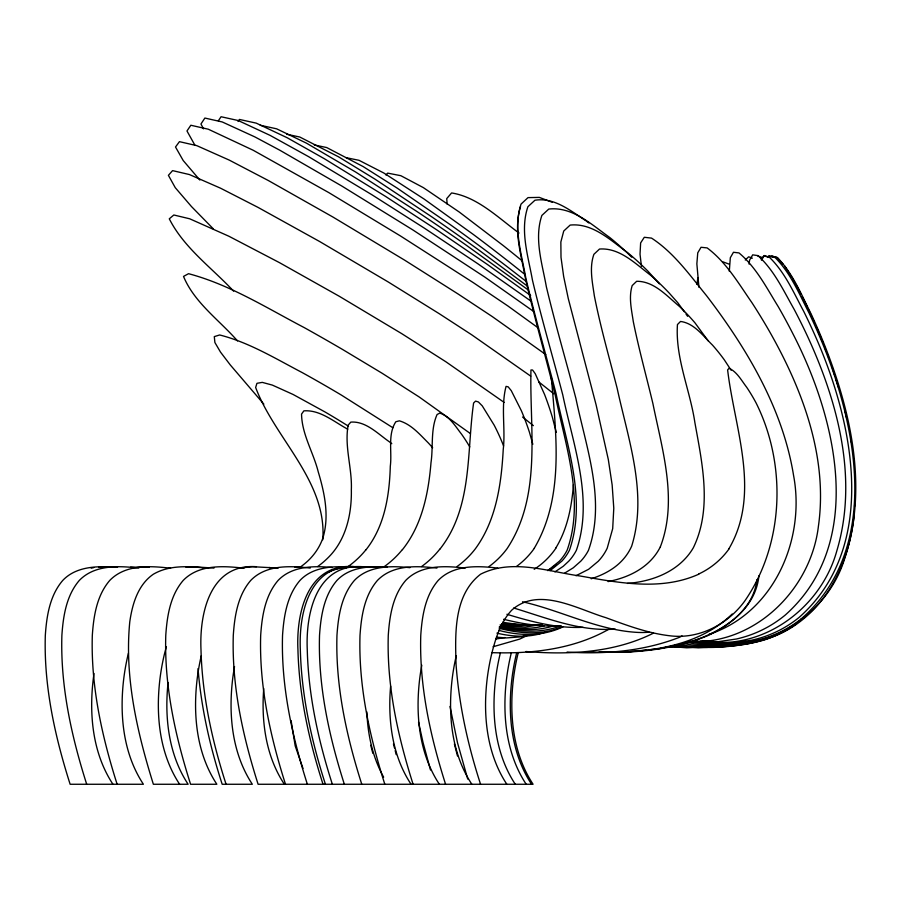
<?xml version="1.0" encoding="UTF-8"?>
<svg xmlns="http://www.w3.org/2000/svg" width="901" height="901" viewBox="0 0 901 901"><rect width="100%" height="100%" fill="white"/><g stroke="black" fill="none" stroke-linecap="round" stroke-linejoin="round"><path stroke-width="1.35" d="M854.204 513.187L854.058 515.879C849.305 562.235 826.611 609.842 783.746 631.973C756.581 645.69 724.697 648.033 695.29 641.016M854.576 506.441L855.173 495.651M696.923 284.401L697.903 277.576M263.745 688.567C261.166 721.431 265.84 756.288 284.367 784.264M390.629 686.111C387.689 719.753 392.07 755.579 411.07 784.264M573.441 484.637C571.752 506.542 567.472 528.808 555.928 547.808M168.082 682.485C164.387 717.241 168.487 754.52 188.129 784.264L153.373 784.264C137.053 731.995 124.361 676.888 129.778 621.836C132.312 604.143 137.864 584.85 153.373 574.207C169.906 564.578 189.897 566.267 208.154 568.362M749.091 264.128L749.587 260.152L752.695 254.859L757.944 255.614C774.196 270.3 783.532 290.708 794.209 309.448A609.56 609.56 0 0 1 807.994 337.334C838.189 403.22 858.202 479.321 836.838 550.804C821.093 608.017 762.809 651.4 702.814 641.095M756.874 579.782C754.058 606.452 730.632 624.979 707.826 635.61C682.564 646.04 655.466 650.578 628.301 652.042A327.818 327.818 0 0 1 599.21 651.919M758.935 575.795C755.061 613.119 717.748 634.315 684.906 643.37M520.53 206.588C513.086 230.51 521.465 255.659 525.61 279.445C534.597 317.985 545.443 356.053 555.095 394.435C565.096 444.88 585.121 499.537 567.112 550.274A48.575 48.575 0 0 1 559.476 561.132L547.752 570.626A71.584 71.584 0 0 0 555.985 564.882M322.772 539.755C327.209 481.168 274.794 438.674 255.647 387.475L256.943 383.308L262.292 382.384L272.361 385.099L293.095 394.469L324.867 411.881A795.977 795.977 0 0 1 348.473 426.207M166.37 646.648L164.669 653.101A225.295 225.295 0 0 0 160.108 677.642C155.569 713.885 159.06 753.101 179.626 784.264M660.332 546.896C678.059 500.551 662.303 450.095 652.91 403.614C646.366 376.258 638.854 349.137 633.29 321.556C631.556 309.719 628.538 297.375 632.175 285.594L636.669 281.281C654.149 281.157 666.864 296.046 679.377 306.374A223.054 223.054 0 0 1 694.908 322.761L708.152 340.837M728.886 548.822C761.458 493.219 734.484 428.493 727.625 369.917L729.1 368.227C737.142 372.012 741.5 380.549 746.726 387.317A177.993 177.993 0 0 1 756.097 402.961C786.821 464.544 784.208 544.035 744.665 601.147C727.693 624.404 699.108 639.395 670.017 635.802C647.774 633.257 626.679 625.294 605.81 617.647C577.068 608.997 538.618 586.112 511.734 610.146C500.731 621.927 495.798 637.818 491.878 653.101A225.295 225.295 0 0 0 487.317 677.642C482.778 713.885 486.27 753.101 506.835 784.264M534.282 548.225C564.51 496.992 556.052 434.428 551.389 377.823M761.435 260.198L763.969 256.087L769.127 256.999C784.85 272.068 793.623 292.566 803.771 311.464A618.446 618.446 0 0 1 816.813 339.531C854.035 425.249 878.407 547.02 799.221 617.331A113.098 113.098 0 0 1 751.276 640.284L733.234 642.695L714.459 642.345L705.404 641.14M218.357 120.757L221.072 116.736L238.213 120.531L270.165 135.409L308.581 156.65L372 194.807L424.517 228.246L477.654 263.633L531.534 301.531M365.986 549.79C384.659 526.274 389.457 495.437 390.302 466.245C392.194 451.705 387.43 434.654 395.809 421.769L399.368 420.823C411.261 424.326 419.663 434.305 428.178 442.785A207.298 207.298 0 0 1 432.66 447.774M439.744 549.351C472.777 507.691 466.56 452.268 473.599 403.029L475.57 401.103L478.397 401.959L482.272 405.889L494.21 425.227A213.424 213.424 0 0 1 502.116 442.267L503.58 445.927M238.033 121.466L239.441 119.45L256.233 123.133L287.261 137.785L324.428 158.767L385.684 196.497L436.343 229.586L487.587 264.612L530.644 295.505M402.465 549.633C422.085 525.114 428.482 493.264 430.993 462.686C433.37 446.783 430.396 429.439 437.098 414.494L439.834 413.108C449.824 416.453 455.467 426.466 461.695 434.361A191.113 191.113 0 0 1 469.781 446.907M767.449 257.416L768.97 255.625L774.578 257.404M385.977 175.019L387.644 173.116L400.844 175.695L423.312 187.599L459.341 212.095L503.13 245.489A1584.589 1584.589 0 0 1 522.141 260.839M761.063 259.004L764.251 255.535L768.88 257.123M745.262 260.04L748.663 256.796L752.358 258.17M801.113 618.942C881.155 549.576 857.392 427.558 821.701 341.4A630.599 630.599 0 0 0 809.042 313.007C799.142 293.805 790.616 273.071 775.119 257.562L769.938 256.447M732.198 614.009C694.22 650.623 636.579 653.743 586.641 651.828M550.139 570.626L561.852 561.132A48.023 48.023 0 0 0 569.443 550.241C587.148 499.109 566.425 444.339 556.075 393.703C546.096 355.073 534.946 316.735 525.801 277.891C521.578 253.823 513.086 228.235 521.048 204.088L528.009 197.623L539.327 197.398L552.257 202.274M554.926 571.887L563.215 566.312L568.79 561.143A47.933 47.933 0 0 0 576.37 550.297C594.007 499.537 573.216 445.195 562.787 394.976C552.764 356.672 541.58 318.672 532.446 280.132C528.211 256.211 519.742 230.712 527.885 206.746L534.957 200.225C554.419 197.184 570.784 210.913 586.033 220.858M564.724 573.081L573.216 567.844L580.785 561.177A48.361 48.361 0 0 0 588.409 550.443C606.249 500.979 586.112 447.662 575.942 398.602C566.2 361.301 555.298 324.315 546.366 286.822C542.222 263.554 533.933 238.742 541.873 215.429L548.765 209.066C572.563 206.363 591.788 224.788 609.842 237.571A288.174 288.174 0 0 1 631.736 257.236M682.034 635.948L679.602 637.255C643.945 651.198 605.033 654.475 567.078 652.054M653.529 633.099C614.493 652.763 568.846 655.038 525.959 651.513M608.637 629.36C573.464 649.249 531.928 653.957 492.137 652.662M329.394 571.797L333.179 569.995L343.36 567.585M528.38 634.98L519.742 639.079L493.072 646.76M708.974 634.36C773.756 613.209 805.708 539.575 793.556 475.379C784.264 417.715 756.209 365.142 722.861 317.85A698.939 698.939 0 0 0 706.564 295.719C689.828 275.188 674.038 252.787 651.547 238.112L644.305 237.278L640.634 242.91L640.025 254.206L641.456 266.336M561.165 625.654C541.501 633.583 519.539 631.973 499.289 627.186M562.201 626.679C542.368 635.565 519.708 633.538 499.154 628.312M575.998 575.728L588.612 569.286L598.264 561.244A49.566 49.566 0 0 0 607.206 548.225L612.691 528.65L613.784 508.198L612.151 484.952L608.321 459.555L596.124 404.921L568.283 298.603L563.654 276.449L561.008 257.359L560.85 242.009L563.733 231.028L570.153 225.081C592.633 222.784 610.596 240.364 627.547 252.573A272.26 272.26 0 0 1 648.168 271.426L659.386 283.849M591.169 578.78C603.096 574.984 614.685 568.959 623.087 559.476A51.38 51.38 0 0 0 631.657 546.186C647.932 494.131 628.234 439.542 617.174 388.387C609.256 357.573 600.46 326.95 594.322 295.719C592.385 282.069 589.164 267.732 593.894 254.307L599.514 249.036C619.899 247.572 635.701 264.004 650.792 275.391A250.14 250.14 0 0 1 669.297 293.163L677.867 302.826L684.377 311.814M698.737 574.207C661.357 591.045 619.246 582.879 580.503 576.066C547.954 571.538 511.903 558.406 480.571 574.207C453.518 595.122 455.14 633.887 456.075 664.724C459.071 705.415 467.979 745.521 480.571 784.264M771.673 636.32C745.059 647.988 714.673 648.754 686.641 642.176M563.069 626.814C543.01 636.489 519.866 636.05 498.76 630.328M752.481 642.267L756.423 640.825M545.601 632.029C530.07 637.852 512.838 636.883 496.913 633.144M525.452 635.689L521.6 636.793L506.294 637.931L496.451 637.165M539.733 624.832L525.373 626.995L501.699 626.251M544.294 625.846C530.148 629.664 515.113 628.628 500.765 626.454M505.123 637.57L495.787 638.989M554.07 625.745C536.388 631.455 517.422 630.328 499.458 626.612M91.215 568.182L93.76 567.585M238.641 568.182L252.562 566.706L278.195 568.08M344.193 568.182L346.739 567.585M608.029 581.584C624.078 578.521 640.138 571.808 651.457 559.656A54.567 54.567 0 0 0 660.332 546.907M658.226 648.911L683.577 643.652M740.825 644.643C722.05 648.506 702.51 647.155 683.803 643.517M747.301 643.325L749.891 642.796M731.849 645.567C714.651 648.652 696.833 647.706 679.703 644.53M719.989 646.434L711.846 647.188M530.126 624.922L511.385 626.206L500.618 625.576M627.49 583.42C648.855 581.753 671.054 574.275 685.796 558.046A59.928 59.928 0 0 0 693.32 547.797C712.376 508.615 702.194 463.396 694.874 422.535C690.008 389.896 675.187 357.843 677.451 324.551L680.537 321.454C694.299 323.256 703.152 336.028 712.477 345.083A195.078 195.078 0 0 1 724.28 359.792L731.116 370.221M629.945 651.603L636.68 650.961M639.372 650.702L646.107 650.06M650.139 649.677L655.534 649.17M98.817 567.191L117.558 567.101M130.577 567.191L149.318 567.101M185.921 567.191L192.251 566.706L213.999 568.08M256.447 566.706C210.001 563.339 199.335 613.525 200.991 649.711C202.151 695.527 212.062 740.768 226.072 784.264M294.931 567.191L301.249 566.706M354.735 566.706C307.534 562.449 296.114 612.883 297.938 649.711C299.098 695.527 309.009 740.768 323.02 784.264M355.794 566.706C309.347 563.339 298.681 613.525 300.337 649.711C301.497 695.527 311.397 740.768 325.419 784.264M351.795 567.191L358.114 566.706M355.794 567.191L375.154 567.101M362.72 566.706C316.274 563.339 305.608 613.525 307.264 649.711C308.424 695.527 318.335 740.768 332.356 784.264M359.285 567.191L367.563 566.706M615.203 629.101C580.109 631.77 546.648 617.94 513.694 608.006M681.246 646.895L666.289 646.839M518.188 624.821L501.609 624.551M523.943 624.81L501.812 623.706M542.537 624.832L520.451 624.753L502.679 622.309M696.473 647.357L686.787 647.819L670.851 646.513M707.724 647.391L698.084 647.853L674.185 645.454M523.323 624.934L500.078 624.967M560.366 625.733C541.242 627.028 522.141 623.909 503.648 619.269M583.048 627.31C557.043 628.538 531.567 621.769 506.914 614.279M689.209 641.58C754.633 645.172 810.945 589.524 818.412 526.24C828.132 457.629 802.757 389.829 769.251 331.027A626.195 626.195 0 0 0 751.885 302.612C738.482 283.319 726.24 262.202 707.139 247.91L701.046 247.279L697.757 252.821L696.856 263.813L698.928 287.306M387.137 567.101C369.725 565.918 349.768 566.875 336.974 580.402C323.977 595.505 320.824 616.104 319.528 635.34C317.952 685.999 329.068 736.23 344.34 784.264M365.603 566.706L379.985 567.101M353.395 566.706L370.536 567.101M350.151 567.101C332.751 565.918 312.793 566.875 299.999 580.402C287.002 595.505 283.849 616.104 282.542 635.34C280.977 685.999 292.082 736.23 307.354 784.264M112.929 567.101C95.529 565.918 75.571 566.875 62.777 580.402C49.769 595.505 46.627 616.104 45.32 635.34C43.744 685.999 54.86 736.23 70.132 784.264L143.394 784.264C122.829 753.101 119.337 713.885 123.876 677.642A225.295 225.295 0 0 1 128.438 653.101M497.701 568.08C477.541 565.772 453.541 564.589 438.224 580.402C425.227 595.505 422.073 616.104 420.767 635.34C419.19 685.999 430.306 736.23 445.578 784.264M465.209 568.08C445.049 565.772 421.06 564.589 405.732 580.402C392.735 595.505 389.581 616.104 388.275 635.34C386.709 685.999 397.814 736.23 413.097 784.264M436.94 568.08C416.769 565.772 392.78 564.589 377.451 580.402C364.454 595.505 361.312 616.104 360.006 635.34C358.429 685.999 369.545 736.23 384.817 784.264M409.91 567.664C390.921 565.693 368.644 565.603 354.42 580.402C341.423 595.505 338.269 616.104 336.963 635.34C335.397 685.999 346.502 736.23 361.774 784.264M332.289 567.517C313.694 565.704 291.992 565.929 278.127 580.402C265.131 595.505 261.988 616.104 260.682 635.34C259.105 685.999 270.221 736.23 285.493 784.264M310.226 568.08C290.054 565.772 266.065 564.589 250.748 580.402C237.74 595.505 234.598 616.104 233.291 635.34C231.715 685.999 242.831 736.23 258.103 784.264L533.088 784.264C512.534 753.101 509.031 713.885 513.581 677.642A225.295 225.295 0 0 1 518.143 653.101M268.971 567.517L274.298 568.08M244.036 568.216C223.482 565.839 198.918 564.251 183.23 580.402C170.221 595.505 167.079 616.104 165.773 635.34C164.196 685.999 175.312 736.23 190.584 784.264L216.848 784.264C196.283 753.101 192.78 713.885 197.33 677.642A225.295 225.295 0 0 1 201.261 655.759M170.593 568.216C150.028 565.839 125.464 564.251 109.776 580.402C96.779 595.505 93.625 616.104 92.319 635.34C90.753 685.999 101.858 736.23 117.13 784.264M138.822 568.08C118.65 565.772 94.661 564.589 79.333 580.402C66.336 595.505 63.194 616.104 61.887 635.34C60.311 685.999 71.427 736.23 86.699 784.264M695.11 641.129L718.108 641.703L736.466 639A117.006 117.006 0 0 0 785.289 615.011C866.052 543.01 836.669 418.909 793.353 334.643A608.4 608.4 0 0 0 778.261 306.7C766.616 287.881 756.243 267.315 738.978 252.922L733.459 252.28L730.328 257.709L729.303 271.28M704.424 641.242L716.081 642.886L734.889 643.404L752.977 641.208A113.087 113.087 0 0 0 801.124 618.942M346.063 157.664L359.026 160.31L383.86 173.037L424.044 199.008L473.126 234.316A1889.104 1889.104 0 0 1 524.359 274.039M314.336 144.96L326.691 147.55L363.114 166.561L397.127 188.084L450.669 224.935A2174.721 2174.721 0 0 1 507.882 267.237L526.319 281.54M286.642 134.226L299.785 137.031L338.506 156.797L374.884 179.074L432.289 217.197A2453.75 2453.75 0 0 1 478.375 249.701L527.085 285.887M260.254 125.262L276.596 128.809L306.43 143.135L355.704 172.068L416.465 211.206A2707.55 2707.55 0 0 1 465.321 244.531L528.076 289.84M700.798 641.14C761.739 656.953 826.949 617.658 844.856 557.967C868.271 487.047 850.645 410.439 823.762 343.078A643.888 643.888 0 0 0 811.26 314.269C801.417 294.672 792.948 273.577 777.45 257.618L772.168 256.289M522.524 601.778C561.514 610.596 597.937 630.542 638.426 632.446A87.431 87.431 0 0 0 649.08 632.209M689.614 641.152C713.829 647.211 739.608 647.245 763.62 640.138A115.486 115.486 0 0 0 795.741 624.269M771.684 255.929L777.112 257.495L782.969 264.117M757.527 255.861L762.302 257.585M722.782 261.808L729.179 264.151M347.718 429.191C333.989 421.781 320.148 409.651 303.885 410.856L301.553 414.088C301.835 434.361 313.447 452.516 318.256 471.91C324.619 493.106 329.484 516.093 322.941 537.852C319.202 548.732 312.106 558.113 303.018 565.051A81.18 81.18 0 0 1 301.058 566.549M392.881 427.75L341.625 395.235A1341.871 1341.871 0 0 0 302.004 372.473C275.312 358.519 249.07 342.403 219.653 334.969L214.292 336.614L214.889 342.515L220.52 352.122L230.251 364.905L263.847 404.144M504.155 402.42L445.939 361.808L401.643 333.595L339.339 296.305L279.501 262.664L228.877 236.231L189.717 218.797L173.825 214.99L169.287 218.819C183.962 247.899 211.735 267.721 233.607 291.147M530.734 376.145L471.561 334.699L439.271 313.717L388.128 281.912L319.765 241.592L258.046 207.399L220.621 188.23L189.413 174.557L172.564 170.616L168.408 175.335L175.256 187.667L191.463 206.543L213.424 228.967M545.747 354.543L492.25 316.566L458.339 294.154L404.65 260.164L332.953 217.051L268.34 180.527L229.237 160.096L196.767 145.635L179.445 141.66L175.515 146.998L183.196 160.524L199.853 180.042M538.438 328.077L507.759 305.878L473.352 282.689L400.495 235.983L328.865 192.645L253.192 150.253L208.311 129.215L190.843 125.25L186.969 130.972L194.898 145.196M533.719 311.521L485.008 277.215L412.827 229.913L341.839 186.045L279.929 150.287L254.859 136.907L222.254 121.962L204.876 118.054L200.946 124L203.525 128.843M586.979 221.567L588.871 222.986M538.64 381.787L553.822 393.827M522.569 417.017L533.369 425.644M519.01 233.032C498.388 217.918 477.553 197.015 451.592 192.949L446.727 198.603L447.166 204.122M470.378 433.561L419.01 396.857L382.092 373.239L343.011 349.734A2044.313 2044.313 0 0 0 304.155 327.559C266.55 307.894 229.856 284.637 188.546 273.69L183.522 276.416C194.323 302.59 219.191 320.024 237.504 340.905M685.999 314.066L687.632 316.319M784.647 266.009L791.9 277.485M531.567 784.264C511.002 753.101 507.511 713.885 512.05 677.642A225.295 225.295 0 0 1 516.611 653.101M526.195 784.264C505.641 753.101 502.139 713.885 506.689 677.642A225.295 225.295 0 0 1 511.25 653.101M515.282 784.264C494.717 753.101 491.225 713.885 495.764 677.642A225.295 225.295 0 0 1 500.325 653.101M471.842 784.264C451.277 753.101 447.786 713.885 452.325 677.642A225.295 225.295 0 0 1 456.255 655.759M439.35 784.264C418.785 753.101 415.293 713.885 419.832 677.642A225.295 225.295 0 0 1 421.803 665.186M112.952 784.264C92.398 753.101 88.895 713.885 93.445 677.642A225.295 225.295 0 0 1 94.019 673.452M792.598 278.668L795.527 283.883M796.135 285.009L801.023 294.312M383.657 777.158C372.575 757.29 367.732 734.518 366.865 711.936M802.172 296.575L807.454 307.399M807.994 308.502L811.193 315.406A656.638 656.638 0 0 1 814.391 322.502M302.995 768.44L295.19 745.893L291.091 720.552M824.685 347.167L826.161 350.917M827.591 354.679L829.01 358.44M467.732 779.072L457.46 742.593L450.004 706.44M832.175 367.169L835.013 376.258M835.824 378.848L838.662 387.937M430.487 769.995L423.053 742.593L418.537 722.118M454.386 743.933L457.483 755.973M393.455 743.933L394.48 747.943M395.179 750.623L396.215 754.633M370.739 745.273L372.811 753.292M532.829 444.272L529.506 432.469A257.765 257.765 0 0 0 521.352 410.698L511.261 390.651L508.164 386.844L506.058 386.383C500.719 406.644 505.641 428.718 503.231 449.576C501.339 484.062 496.226 520.485 475.187 549.013A87.408 87.408 0 0 1 457.089 566.515M844.834 410.203L846.647 418.143M556.244 432.334L552.448 417.535A312.365 312.365 0 0 0 544.598 394.548L535.228 373.69L532.57 370.007L530.959 369.973C529.473 429.529 542.165 495.663 507.083 548.63A83.297 83.297 0 0 1 489.108 566.492M850.938 439.497L851.321 442.2M853.607 458.451L853.99 461.166M198.029 668.598C201.193 707.961 210.012 746.749 222.187 784.264L252.336 784.264C231.771 753.101 228.268 713.885 232.818 677.642A225.295 225.295 0 0 1 234.53 666.549M854.632 472.225L854.948 479.163M729.022 548.912A77.441 77.441 0 0 1 698.658 574.027M556.075 547.909A75.155 75.155 0 0 1 534.203 569.297M534.361 548.27A79.108 79.108 0 0 1 516.487 566.47M439.677 549.295A90.753 90.753 0 0 1 421.6 566.538M402.387 549.565A92.184 92.184 0 0 1 384.378 566.549M365.941 549.756A90.1 90.1 0 0 1 348.124 566.549M317.67 566.549A85.032 85.032 0 0 0 330.476 555.23C346.592 537.66 351.795 512.928 351.345 489.682C352.246 468.115 344.205 446.457 348.18 425.103L350.804 422.118C366.076 420.936 378.093 434.124 389.964 442.211A281.405 281.405 0 0 1 391.777 443.686M816.509 327.356A656.638 656.638 0 0 1 820.665 337.177M821.171 338.416A656.638 656.638 0 0 1 822.703 342.155"/></g></svg>
